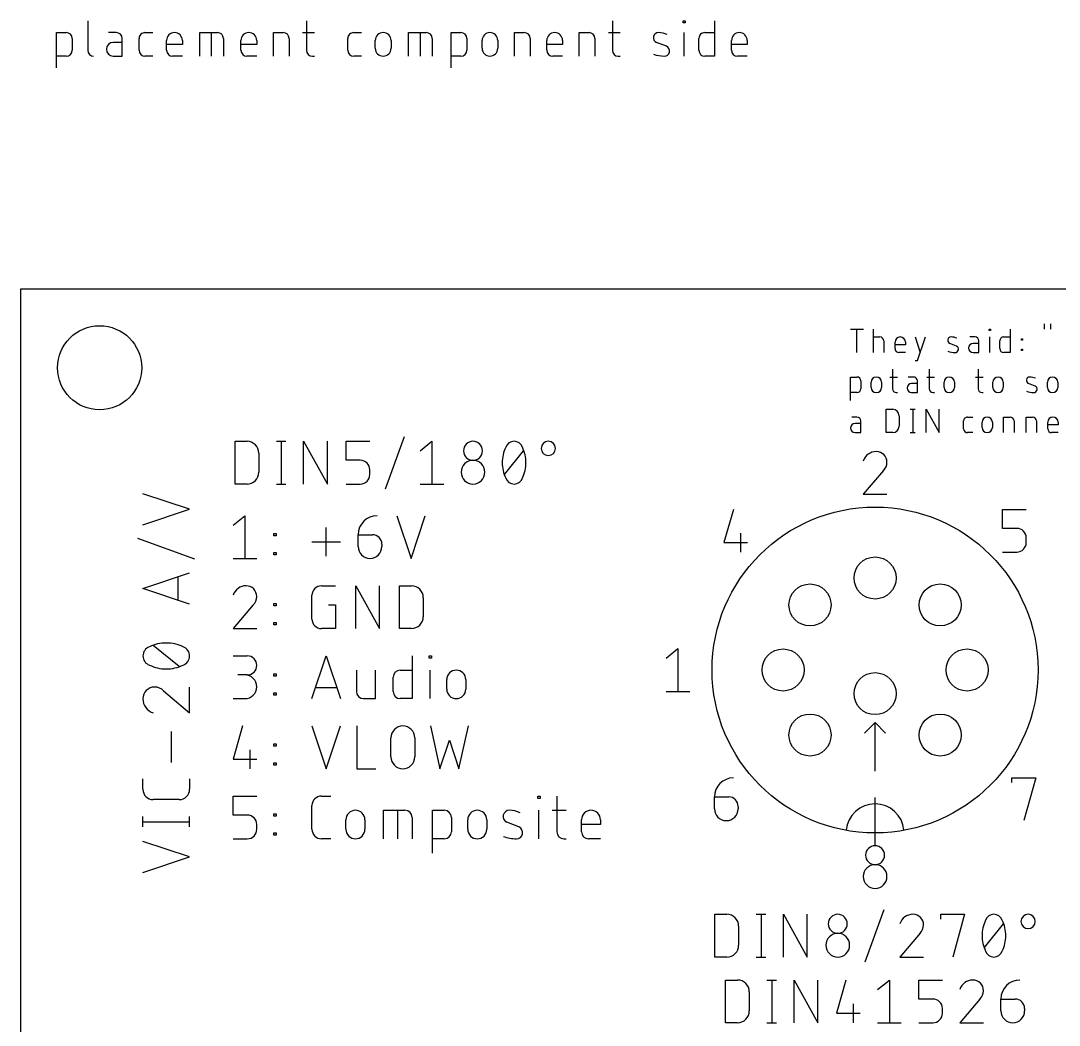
# Model space of a CAD drawing. Extents: x 0 to 83, y 0 to 84.2.
# Drawn here: x 0 to 39.51, y 45.98 to 84.21 of the extents above; entities that cross this region are included whole.
import ezdxf

# ---------------------------------------------------------------- set-up
doc = ezdxf.new("R2010")
doc.units = 0
for name, color, linetype in [('20', 30, 'CONTINUOUS'), ('21', 253, 'CONTINUOUS'), ('25', 253, 'CONTINUOUS')]:
    doc.layers.add(name, color=color, linetype=linetype)

msp = doc.modelspace()

# ---------------------------------------------------------------- linework, layer by layer
at = {"layer": '20'}
for p, q in [((0, 0), (0, 74)), ((0, 74), (83, 74))]:
    msp.add_line(p, q, dxfattribs=at)
for centre, radius in [((3, 71), 1.6), ((32.5, 63), 0.8), ((30.025, 61.975), 0.8), ((34.975, 61.975), 0.8), ((29, 59.5), 0.8), ((36, 59.5), 0.8), ((32.5, 58.6), 0.8), ((30.025, 57.025), 0.8), ((34.975, 57.025), 0.8)]:
    msp.add_circle(centre, radius, dxfattribs=at)
at = {"layer": '21'}
for p, q in [((2.5485, 84.2051), (2.5485, 83.0833)), ((10.8694, 84.2051), (10.8694, 83.0833)), ((22.5046, 84.2051), (22.5046, 83.0833)), ((25.2019, 84.1303), (25.2019, 84.2051)), ((25.2019, 84.2051), (25.2767, 84.2051)), ((25.2767, 84.2051), (25.2767, 84.1303)), ((26.3968, 84.2051), (26.3968, 82.8589)), ((1.3589, 82.4102), (1.3589, 83.7564)), ((1.3589, 83.7564), (1.7328, 83.7564)), ((3.632, 83.7564), (3.3329, 83.7564)), ((4.725, 83.7564), (5.0241, 83.7564)), ((6.813, 82.8589), (6.813, 83.7564)), ((6.813, 83.7564), (7.4861, 83.7564)), ((7.2617, 82.8589), (7.2617, 83.7564)), ((9.609, 82.8589), (9.609, 83.7564)), ((9.609, 83.7564), (9.983, 83.7564)), ((10.7198, 83.7564), (11.1685, 83.7564)), ((12.6643, 83.7564), (12.9635, 83.7564)), ((14.7524, 82.8589), (14.7524, 83.7564)), ((14.7524, 83.7564), (15.4255, 83.7564)), ((15.2011, 82.8589), (15.2011, 83.7564)), ((16.3706, 82.4102), (16.3706, 83.7564)), ((16.3706, 83.7564), (16.7446, 83.7564)), ((18.7804, 82.8589), (18.7804, 83.7564)), ((18.7804, 83.7564), (19.1543, 83.7564)), ((21.2443, 82.8589), (21.2443, 83.7564)), ((21.2443, 83.7564), (21.6182, 83.7564)), ((22.355, 83.7564), (22.8038, 83.7564)), ((25.2767, 84.1303), (25.2019, 84.1303)), ((25.2393, 82.8589), (25.2393, 83.7564)), ((26.0229, 83.7564), (26.3968, 83.7564)), ((1.9572, 83.532), (1.9572, 83.0833)), ((3.8564, 83.3824), (3.5199, 83.3824)), ((3.8564, 82.8589), (3.8564, 83.532)), ((4.5006, 83.0833), (4.5006, 83.532)), ((5.5481, 83.0833), (5.5481, 83.4572)), ((6.1464, 83.4572), (6.1464, 83.3076)), ((7.7105, 83.532), (7.7105, 82.8589)), ((8.3771, 83.0833), (8.3771, 83.4572)), ((8.9754, 83.4572), (8.9754, 83.3076)), ((10.2074, 83.532), (10.2074, 82.8589)), ((12.44, 83.0833), (12.44, 83.532)), ((13.4875, 83.1581), (13.4875, 83.4572)), ((14.0858, 83.4572), (14.0858, 83.1581)), ((15.6498, 83.532), (15.6498, 82.8589)), ((16.969, 83.532), (16.969, 83.0833)), ((17.5484, 83.1581), (17.5484, 83.4572)), ((18.1467, 83.4572), (18.1467, 83.1581)), ((19.3787, 83.532), (19.3787, 82.8589)), ((20.0123, 83.0833), (20.0123, 83.4572)), ((20.6106, 83.4572), (20.6106, 83.3076)), ((21.8426, 83.532), (21.8426, 82.8589)), ((24.5594, 83.2328), (24.1854, 83.3824)), ((25.7985, 83.0833), (25.7985, 83.532)), ((27.0391, 83.0833), (27.0391, 83.4572)), ((27.6374, 83.4572), (27.6374, 83.3076)), ((6.1464, 83.3076), (5.5481, 83.3076)), ((8.9754, 83.3076), (8.3771, 83.3076)), ((20.6106, 83.3076), (20.0123, 83.3076)), ((27.6374, 83.3076), (27.0391, 83.3076)), ((1.7328, 82.8589), (1.3589, 82.8589)), ((3.5199, 82.8589), (3.8564, 82.8589)), ((5.0241, 82.8589), (4.725, 82.8589)), ((6.1464, 82.8589), (5.7725, 82.8589)), ((8.9754, 82.8589), (8.6014, 82.8589)), ((11.0937, 82.8589), (11.1685, 82.8589)), ((12.9635, 82.8589), (12.6643, 82.8589)), ((16.7446, 82.8589), (16.3706, 82.8589)), ((20.6106, 82.8589), (20.2367, 82.8589)), ((22.729, 82.8589), (22.8038, 82.8589)), ((26.3968, 82.8589), (26.0229, 82.8589)), ((27.6374, 82.8589), (27.2635, 82.8589)), ((32.8161, 67.0903), (32.0484, 66.1872)), ((32.0484, 66.1872), (32.9516, 66.1872)), ((27.1097, 65.6128), (26.7484, 64.3484)), ((37.3484, 64.8903), (37.3484, 65.6128)), ((37.3484, 65.6128), (38.2516, 65.6128)), ((37.8903, 64.8903), (37.3484, 64.8903)), ((27.3806, 64.7097), (27.3806, 63.9872)), ((38.2516, 64.3484), (38.2516, 64.5291)), ((26.7484, 64.3484), (27.6516, 64.3484)), ((37.3484, 63.9872), (37.8903, 63.9872)), ((24.5484, 59.9516), (25, 60.3128)), ((25, 60.3128), (25, 58.6872)), ((24.5484, 58.6872), (25.4516, 58.6872)), ((32.5, 57.5), (32.1, 57.1)), ((32.5, 55.65), (32.5, 57.5)), ((32.5, 57.5), (32.9, 57.1)), ((37.7084, 55.2122), (37.7084, 55.3928)), ((37.7084, 55.3928), (38.6116, 55.3928)), ((38.6116, 55.3928), (38.16, 53.7672)), ((26.3884, 54.6703), (26.9303, 54.6703)), ((26.3884, 54.2188), (26.3884, 54.6703)), ((32.5, 52.8), (32.5, 54.65)), ((27.2916, 54.3091), (27.2916, 54.2188))]:
    msp.add_line(p, q, dxfattribs=at)
msp.add_circle((32.5, 59.5), 6.2, dxfattribs=at)
for centre, radius, start, end in [((1.7328, 83.532), 0.2244, 0, 90), ((3.632, 83.532), 0.2244, 0, 90), ((4.725, 83.532), 0.2244, 89.9992, 180), ((5.8473, 83.4572), 0.2992, 0, 180), ((7.4861, 83.532), 0.2244, 0, 90), ((8.6762, 83.4572), 0.2992, 0, 180), ((9.983, 83.532), 0.2244, 0, 90), ((12.6643, 83.532), 0.2244, 89.9992, 180), ((13.7866, 83.4572), 0.2992, 0, 180), ((15.4255, 83.532), 0.2244, 0, 90), ((16.7446, 83.532), 0.2244, 0, 90), ((17.8475, 83.4572), 0.2992, 0, 180), ((19.1543, 83.532), 0.2244, 0, 90), ((20.3115, 83.4572), 0.2992, 0, 180), ((21.6182, 83.532), 0.2244, 0, 90), ((24.2574, 83.5625), 0.1939, 89.181, 248.1986), ((24.2481, 82.9071), 0.8493, 65.7609, 89.181), ((26.0229, 83.532), 0.2244, 89.9992, 180), ((27.3382, 83.4572), 0.2992, 0, 180), ((3.5199, 83.1207), 0.2618, 90, 270), ((1.7328, 83.0833), 0.2244, 270.0008, 0), ((2.7729, 83.0833), 0.2244, 180, 270), ((4.725, 83.0833), 0.2244, 180, 270), ((5.7725, 83.0833), 0.2244, 180, 270), ((8.6014, 83.0833), 0.2244, 180, 270), ((11.0937, 83.0833), 0.2244, 180, 270), ((12.6643, 83.0833), 0.2244, 180, 270), ((13.7866, 83.1581), 0.2992, 180, 0), ((16.7446, 83.0833), 0.2244, 270.0008, 0), ((17.8475, 83.1581), 0.2992, 180, 0), ((20.2367, 83.0833), 0.2244, 180, 270), ((22.729, 83.0833), 0.2244, 180, 270), ((24.4874, 83.0528), 0.1939, 269.181, 68.1986), ((26.0229, 83.0833), 0.2244, 180, 270), ((27.2635, 83.0833), 0.2244, 180, 270), ((24.5027, 84.1272), 1.2684, 250.2096, 269.181), ((32.5452, 67.2907), 0.5221, 90.0001, 162.0549), ((32.5452, 67.4064), 0.4064, 0, 90), ((32.515, 67.4064), 0.4365, 313.6036, 359.9997), ((37.8903, 64.5291), 0.3612, 0, 90), ((37.8903, 64.3484), 0.3612, 270, 0), ((27.1109, 54.6703), 0.7225, 90.0002, 180), ((26.9303, 54.3091), 0.3612, 0, 90), ((26.84, 54.2188), 0.4516, 180, 0), ((32.5, 53.3), 1.1045, 5.1944, 174.8056), ((32.5, 52.4516), 0.3612, 0, 180), ((32.5, 52.4516), 0.3612, 180, 0), ((32.5, 51.6388), 0.4516, 0, 180), ((32.5, 51.6388), 0.4516, 180, 0)]:
    msp.add_arc(centre, radius, start, end, dxfattribs=at)
at = {"layer": '25'}
for p, q in [((31.5635, 72.4685), (32.0574, 72.4685)), ((31.8104, 71.5795), (31.8104, 72.4685)), ((32.4358, 71.5795), (32.4358, 72.4685)), ((36.8454, 72.4191), (36.8454, 72.4685)), ((36.8454, 72.4685), (36.8948, 72.4685)), ((36.8948, 72.4191), (36.8454, 72.4191)), ((36.8948, 72.4685), (36.8948, 72.4191)), ((37.6407, 72.4685), (37.6407, 71.5795)), ((38.9412, 72.4685), (38.9412, 72.6661)), ((39.1881, 72.4685), (39.1881, 72.6661)), ((32.4358, 72.1722), (32.6828, 72.1722)), ((32.831, 72.024), (32.831, 71.5795)), ((33.2588, 71.7277), (33.2588, 71.9746)), ((33.6539, 71.9746), (33.6539, 71.8758)), ((34.0208, 72.1722), (34.2184, 71.5795)), ((34.1196, 71.2832), (34.4159, 72.1722)), ((35.5915, 71.8264), (35.3446, 71.9252)), ((36.3039, 72.1722), (36.1063, 72.1722)), ((36.452, 71.9252), (36.2298, 71.9252)), ((36.452, 71.5795), (36.452, 72.024)), ((36.8701, 71.5795), (36.8701, 72.1722)), ((37.2456, 71.7277), (37.2456, 72.024)), ((37.3938, 72.1722), (37.6407, 72.1722)), ((38.0646, 72.0487), (38.0646, 72.0981)), ((38.0646, 72.0981), (38.114, 72.0981)), ((38.114, 72.0487), (38.0646, 72.0487)), ((38.114, 72.0981), (38.114, 72.0487)), ((33.6539, 71.8758), (33.2588, 71.8758)), ((33.6539, 71.5795), (33.407, 71.5795)), ((36.2298, 71.5795), (36.452, 71.5795)), ((37.6407, 71.5795), (37.3938, 71.5795)), ((38.0646, 71.6536), (38.0646, 71.703)), ((38.0646, 71.703), (38.114, 71.703)), ((38.114, 71.6536), (38.0646, 71.6536)), ((38.114, 71.703), (38.114, 71.6536)), ((34.0208, 71.2832), (34.1196, 71.2832)), ((33.1592, 70.9445), (33.1592, 70.2037)), ((34.5613, 70.9445), (34.5613, 70.2037)), ((36.4205, 70.9445), (36.4205, 70.2037)), ((31.5635, 69.7592), (31.5635, 70.6482)), ((31.5635, 70.6482), (31.8104, 70.6482)), ((31.9586, 70.5), (31.9586, 70.2037)), ((32.3499, 70.2531), (32.3499, 70.4506)), ((32.745, 70.4506), (32.745, 70.2531)), ((33.0604, 70.6482), (33.3567, 70.6482)), ((33.9624, 70.6482), (33.7649, 70.6482)), ((34.1106, 70.4012), (33.8884, 70.4012)), ((34.1106, 70.0555), (34.1106, 70.5)), ((34.4625, 70.6482), (34.7588, 70.6482)), ((35.1236, 70.2531), (35.1236, 70.4506)), ((35.5187, 70.4506), (35.5187, 70.2531)), ((36.3218, 70.6482), (36.6181, 70.6482)), ((36.9829, 70.2531), (36.9829, 70.4506)), ((37.378, 70.4506), (37.378, 70.2531)), ((38.5841, 70.3024), (38.3371, 70.4012)), ((39.0555, 70.2531), (39.0555, 70.4506)), ((39.4506, 70.4506), (39.4506, 70.2531)), ((31.8104, 70.0555), (31.5635, 70.0555)), ((33.3074, 70.0555), (33.3567, 70.0555)), ((33.8884, 70.0555), (34.1106, 70.0555)), ((34.7094, 70.0555), (34.7588, 70.0555)), ((36.5687, 70.0555), (36.6181, 70.0555)), ((32.9222, 68.5315), (32.9222, 69.4205)), ((32.9222, 69.4205), (33.1692, 69.4205)), ((33.4161, 69.1736), (33.4161, 68.7784)), ((33.8324, 69.4205), (34.0299, 69.4205)), ((33.9312, 69.4205), (33.9312, 68.5315)), ((34.4462, 68.5315), (34.4462, 69.4205)), ((34.4462, 69.4205), (34.9401, 68.5315)), ((34.9401, 68.5315), (34.9401, 69.4205)), ((31.8104, 69.1242), (31.6129, 69.1242)), ((31.9586, 68.8772), (31.7364, 68.8772)), ((31.9586, 68.5315), (31.9586, 68.976)), ((35.8686, 68.6797), (35.8686, 68.976)), ((36.0167, 69.1242), (36.2143, 69.1242)), ((36.5682, 68.7291), (36.5682, 68.9266)), ((36.9633, 68.9266), (36.9633, 68.7291)), ((37.3912, 68.5315), (37.3912, 69.1242)), ((37.3912, 69.1242), (37.6381, 69.1242)), ((37.7863, 68.976), (37.7863, 68.5315)), ((38.2446, 68.5315), (38.2446, 69.1242)), ((38.2446, 69.1242), (38.4916, 69.1242)), ((38.6397, 68.976), (38.6397, 68.5315)), ((39.0676, 68.6797), (39.0676, 68.9266)), ((39.4627, 68.8278), (39.0676, 68.8278)), ((39.4627, 68.9266), (39.4627, 68.8278)), ((13.8725, 66.3956), (14.595, 68.3824)), ((31.7364, 68.5315), (31.9586, 68.5315)), ((33.1692, 68.5315), (32.9222, 68.5315)), ((33.8324, 68.5315), (34.0299, 68.5315)), ((36.2143, 68.5315), (36.0167, 68.5315)), ((39.4627, 68.5315), (39.2157, 68.5315)), ((8.155, 66.5762), (8.155, 68.2018)), ((8.155, 68.2018), (8.6065, 68.2018)), ((9.7285, 68.2018), (10.0897, 68.2018)), ((9.9091, 68.2018), (9.9091, 66.5762)), ((10.7602, 66.5762), (10.7602, 68.2018)), ((10.7602, 68.2018), (11.6633, 66.5762)), ((11.6633, 66.5762), (11.6633, 68.2018)), ((12.3754, 67.4793), (12.3754, 68.2018)), ((12.3754, 68.2018), (13.2785, 68.2018)), ((15.189, 67.8406), (15.6406, 68.2018)), ((15.6406, 68.2018), (15.6406, 66.5762)), ((9.0581, 67.7502), (9.0581, 67.0278)), ((18.4056, 66.9374), (19.128, 67.8406)), ((12.9172, 67.4793), (12.3754, 67.4793)), ((13.2785, 66.9374), (13.2785, 67.1181)), ((8.6065, 66.5762), (8.155, 66.5762)), ((9.7285, 66.5762), (10.0897, 66.5762)), ((12.3754, 66.5762), (12.9172, 66.5762)), ((15.189, 66.5762), (16.0921, 66.5762)), ((6.4238, 65.6164), (4.6458, 66.2091)), ((4.6458, 65.0238), (6.4238, 65.6164)), ((8.0762, 65.0086), (8.5278, 65.3698)), ((8.5278, 65.3698), (8.5278, 63.7442)), ((14.3067, 65.3698), (14.8485, 63.7442)), ((14.8485, 63.7442), (15.3904, 65.3698)), ((11.6181, 63.8345), (11.6181, 64.9182)), ((6.6214, 63.7138), (4.4482, 64.504)), ((9.6289, 64.6022), (9.6289, 64.6925)), ((9.6289, 64.6925), (9.7192, 64.6925)), ((9.7192, 64.6022), (9.6289, 64.6022)), ((9.7192, 64.6925), (9.7192, 64.6022)), ((12.8338, 64.6473), (13.3757, 64.6473)), ((12.8338, 64.1958), (12.8338, 64.6473)), ((11.0762, 64.3764), (12.1599, 64.3764)), ((13.737, 64.2861), (13.737, 64.1958)), ((8.0762, 63.7442), (8.9793, 63.7442)), ((9.6289, 63.8797), (9.6289, 63.97)), ((9.6289, 63.97), (9.7192, 63.97)), ((9.7192, 63.8797), (9.6289, 63.8797)), ((9.7192, 63.97), (9.7192, 63.8797)), ((4.6458, 62.6013), (6.4238, 63.194)), ((5.9793, 63.0458), (5.9793, 62.1568)), ((6.4238, 62.0087), (4.6458, 62.6013)), ((11.4374, 62.7028), (11.9793, 62.7028)), ((12.7435, 61.0772), (12.7435, 62.7028)), ((12.7435, 62.7028), (13.6466, 61.0772)), ((13.6466, 61.0772), (13.6466, 62.7028)), ((14.4109, 61.0772), (14.4109, 62.7028)), ((14.4109, 62.7028), (14.8624, 62.7028)), ((9.6289, 61.9352), (9.6289, 62.0255)), ((9.6289, 62.0255), (9.7192, 62.0255)), ((9.7192, 62.0255), (9.7192, 61.9352)), ((11.0762, 61.4384), (11.0762, 62.3416)), ((15.314, 62.2512), (15.314, 61.5288)), ((8.8438, 61.9803), (8.0762, 61.0772)), ((9.7192, 61.9352), (9.6289, 61.9352)), ((11.7084, 61.9803), (11.9793, 61.9803)), ((11.9793, 61.9803), (11.9793, 61.0772)), ((9.6289, 61.2127), (9.6289, 61.303)), ((9.6289, 61.303), (9.7192, 61.303)), ((9.7192, 61.303), (9.7192, 61.2127)), ((8.0762, 61.0772), (8.9793, 61.0772)), ((9.7192, 61.2127), (9.6289, 61.2127)), ((11.9793, 61.0772), (11.4374, 61.0772)), ((14.8624, 61.0772), (14.4109, 61.0772)), ((6.0287, 59.6378), (5.0409, 60.4281)), ((8.0762, 60.0358), (8.6181, 60.0358)), ((11.0762, 58.4102), (11.6181, 60.0358)), ((11.6181, 60.0358), (12.1599, 58.4102)), ((14.8898, 60.0358), (14.8898, 58.4102)), ((15.5328, 59.9455), (15.5328, 60.0358)), ((15.5328, 60.0358), (15.6231, 60.0358)), ((15.6231, 59.9455), (15.5328, 59.9455)), ((15.6231, 60.0358), (15.6231, 59.9455)), ((8.6181, 59.3133), (8.2568, 59.3133)), ((9.6289, 59.2682), (9.6289, 59.3585)), ((9.6289, 59.3585), (9.7192, 59.3585)), ((9.7192, 59.2682), (9.6289, 59.2682)), ((9.7192, 59.3585), (9.7192, 59.2682)), ((12.7678, 59.4939), (12.7678, 58.6811)), ((13.4903, 58.4102), (13.4903, 59.4939)), ((14.4383, 59.4939), (14.8898, 59.4939)), ((15.578, 58.4102), (15.578, 59.4939)), ((14.1673, 58.6811), (14.1673, 59.223)), ((16.2067, 58.7714), (16.2067, 59.1327)), ((16.9292, 59.1327), (16.9292, 58.7714)), ((5.436, 58.7036), (6.4238, 57.864)), ((6.4238, 57.864), (6.4238, 58.8518)), ((9.6289, 58.5457), (9.6289, 58.636)), ((9.6289, 58.636), (9.7192, 58.636)), ((9.7192, 58.5457), (9.6289, 58.5457)), ((9.7192, 58.636), (9.7192, 58.5457)), ((12.0245, 58.8166), (11.2117, 58.8166)), ((8.0762, 58.4102), (8.5278, 58.4102)), ((13.0388, 58.4102), (13.4903, 58.4102)), ((14.8898, 58.4102), (14.4383, 58.4102)), ((8.4374, 57.3688), (8.0762, 56.1044)), ((11.0762, 57.3688), (11.6181, 55.7432)), ((11.6181, 55.7432), (12.1599, 57.3688)), ((12.7847, 57.3688), (12.7847, 55.7432)), ((15.5849, 57.3688), (15.9462, 55.7432)), ((16.6687, 55.7432), (17.0299, 57.3688)), ((5.7324, 55.9785), (5.7324, 57.1639)), ((14.0843, 56.1948), (14.0843, 56.9172)), ((14.9875, 56.9172), (14.9875, 56.1948)), ((9.6289, 56.6012), (9.6289, 56.6915)), ((9.6289, 56.6915), (9.7192, 56.6915)), ((9.7192, 56.6012), (9.6289, 56.6012)), ((9.7192, 56.6915), (9.7192, 56.6012)), ((15.9462, 55.7432), (16.3074, 56.8269)), ((16.3074, 56.8269), (16.6687, 55.7432)), ((8.0762, 56.1044), (8.9793, 56.1044)), ((8.7084, 56.4657), (8.7084, 55.7432)), ((9.6289, 55.8787), (9.6289, 55.969)), ((9.6289, 55.969), (9.7192, 55.969)), ((9.7192, 55.8787), (9.6289, 55.8787)), ((9.7192, 55.969), (9.7192, 55.8787)), ((12.7847, 55.7432), (13.5072, 55.7432)), ((4.6458, 54.9613), (4.6458, 55.3564)), ((6.4238, 55.3564), (6.4238, 54.9613)), ((6.0287, 54.5662), (5.0409, 54.5662)), ((8.0762, 53.9793), (8.0762, 54.7018)), ((8.0762, 54.7018), (8.9793, 54.7018)), ((11.4374, 54.7018), (11.7987, 54.7018)), ((19.6669, 54.6115), (19.6669, 54.7018)), ((19.6669, 54.7018), (19.7572, 54.7018)), ((19.7572, 54.6115), (19.6669, 54.6115)), ((19.7572, 54.7018), (19.7572, 54.6115)), ((20.3917, 54.7018), (20.3917, 53.3471)), ((11.0762, 53.4374), (11.0762, 54.3406)), ((13.8035, 53.0762), (13.8035, 54.1599)), ((13.8035, 54.1599), (14.6163, 54.1599)), ((14.3453, 53.0762), (14.3453, 54.1599)), ((15.6587, 52.5343), (15.6587, 54.1599)), ((15.6587, 54.1599), (16.1103, 54.1599)), ((19.712, 53.0762), (19.712, 54.1599)), ((20.2111, 54.1599), (20.7529, 54.1599)), ((4.6458, 53.5261), (4.6458, 53.9212)), ((6.4238, 53.5261), (6.4238, 53.9212)), ((8.6181, 53.9793), (8.0762, 53.9793)), ((9.6289, 53.9342), (9.6289, 54.0245)), ((9.6289, 54.0245), (9.7192, 54.0245)), ((9.7192, 53.9342), (9.6289, 53.9342)), ((9.7192, 54.0245), (9.7192, 53.9342)), ((12.3689, 53.4374), (12.3689, 53.7987)), ((13.0913, 53.7987), (13.0913, 53.4374)), ((14.8872, 53.889), (14.8872, 53.0762)), ((16.3812, 53.889), (16.3812, 53.3471)), ((17.0061, 53.4374), (17.0061, 53.7987)), ((17.7286, 53.7987), (17.7286, 53.4374)), ((21.3308, 53.3471), (21.3308, 53.7987)), ((22.0532, 53.7987), (22.0532, 53.6181)), ((4.6458, 53.7236), (6.4238, 53.7236)), ((8.9793, 53.4374), (8.9793, 53.6181)), ((18.9478, 53.5278), (18.4963, 53.7084)), ((22.0532, 53.6181), (21.3308, 53.6181)), ((6.4238, 52.3836), (4.6458, 52.9762)), ((8.0762, 53.0762), (8.6181, 53.0762)), ((9.6289, 53.2117), (9.6289, 53.302)), ((9.6289, 53.302), (9.7192, 53.302)), ((9.7192, 53.2117), (9.6289, 53.2117)), ((9.7192, 53.302), (9.7192, 53.2117)), ((11.7987, 53.0762), (11.4374, 53.0762)), ((16.1103, 53.0762), (15.6587, 53.0762)), ((20.6626, 53.0762), (20.7529, 53.0762)), ((22.0532, 53.0762), (21.6017, 53.0762)), ((4.6458, 51.7909), (6.4238, 52.3836)), ((26.4073, 48.5762), (26.4073, 50.2018)), ((26.4073, 50.2018), (26.8589, 50.2018)), ((27.9808, 50.2018), (28.3421, 50.2018)), ((28.1615, 50.2018), (28.1615, 48.5762)), ((29.0125, 48.5762), (29.0125, 50.2018)), ((29.0125, 50.2018), (29.9156, 48.5762)), ((29.9156, 48.5762), (29.9156, 50.2018)), ((32.1249, 48.3956), (32.8473, 50.3824)), ((35.0045, 50.0212), (35.0045, 50.2018)), ((35.0045, 50.2018), (35.9076, 50.2018)), ((35.9076, 50.2018), (35.456, 48.5762)), ((36.6579, 48.9374), (37.3804, 49.8406)), ((27.3104, 49.7502), (27.3104, 49.0278)), ((34.209, 49.4793), (33.4414, 48.5762)), ((26.8589, 48.5762), (26.4073, 48.5762)), ((27.9808, 48.5762), (28.3421, 48.5762)), ((33.4414, 48.5762), (34.3445, 48.5762)), ((26.812, 46.0762), (26.812, 47.7018)), ((26.812, 47.7018), (27.2635, 47.7018)), ((28.3855, 47.7018), (28.7468, 47.7018)), ((28.5661, 47.7018), (28.5661, 46.0762)), ((29.4172, 46.0762), (29.4172, 47.7018)), ((29.4172, 47.7018), (30.3203, 46.0762)), ((30.3203, 46.0762), (30.3203, 47.7018)), ((31.3937, 47.7018), (31.0324, 46.4374)), ((32.5955, 47.3406), (33.0471, 47.7018)), ((33.0471, 47.7018), (33.0471, 46.0762)), ((34.1587, 46.9793), (34.1587, 47.7018)), ((34.1587, 47.7018), (35.0618, 47.7018)), ((27.7151, 47.2502), (27.7151, 46.5278)), ((31.6646, 46.7987), (31.6646, 46.0762)), ((34.7005, 46.9793), (34.1587, 46.9793)), ((35.0618, 46.4374), (35.0618, 46.6181)), ((36.4894, 46.9793), (35.7218, 46.0762)), ((37.2849, 46.9793), (37.8268, 46.9793)), ((37.2849, 46.5278), (37.2849, 46.9793)), ((38.188, 46.6181), (38.188, 46.5278)), ((31.0324, 46.4374), (31.9355, 46.4374)), ((27.2635, 46.0762), (26.812, 46.0762)), ((28.3855, 46.0762), (28.7468, 46.0762)), ((32.5955, 46.0762), (33.4987, 46.0762)), ((34.1587, 46.0762), (34.7005, 46.0762)), ((35.7218, 46.0762), (36.6249, 46.0762))]:
    msp.add_line(p, q, dxfattribs=at)
for centre, radius, start, end in [((32.6828, 72.024), 0.1482, 0, 90), ((33.4564, 71.9746), 0.1976, 0, 180), ((35.3921, 72.0441), 0.1281, 89.1807, 248.1989), ((35.3859, 71.6113), 0.5609, 65.7609, 89.1806), ((36.2298, 71.7524), 0.1729, 90, 270), ((36.3039, 72.024), 0.1482, 0, 90), ((37.3938, 72.024), 0.1482, 89.9988, 180), ((33.407, 71.7277), 0.1482, 180, 270), ((35.5541, 72.4171), 0.8377, 250.2101, 269.1806), ((35.5439, 71.7075), 0.1281, 269.1807, 68.1989), ((37.3938, 71.7277), 0.1482, 180, 270), ((31.8104, 70.5), 0.1482, 0, 90), ((32.5475, 70.4506), 0.1976, 0, 180), ((33.8884, 70.2284), 0.1729, 90, 270), ((33.9624, 70.5), 0.1482, 0, 90), ((35.3212, 70.4506), 0.1976, 0, 180), ((37.1804, 70.4506), 0.1976, 0, 180), ((38.3847, 70.5201), 0.1281, 89.1807, 248.1989), ((38.3785, 70.0873), 0.5609, 65.7609, 89.1806), ((39.2531, 70.4506), 0.1976, 0, 180), ((31.8104, 70.2037), 0.1482, 270.0012, 0), ((32.5475, 70.2531), 0.1976, 180, 0), ((33.3074, 70.2037), 0.1482, 180, 270), ((34.7094, 70.2037), 0.1482, 180, 270), ((35.3212, 70.2531), 0.1976, 180, 0), ((36.5687, 70.2037), 0.1482, 180, 270), ((37.1804, 70.2531), 0.1976, 180, 0), ((38.5466, 70.8931), 0.8377, 250.2101, 269.1806), ((38.5365, 70.1835), 0.1281, 269.1807, 68.1989), ((39.2531, 70.2531), 0.1976, 180, 0), ((33.1692, 69.1736), 0.2469, 0, 90), ((31.7364, 68.7044), 0.1729, 90, 270), ((31.8104, 68.976), 0.1482, 0, 90), ((33.1692, 68.7784), 0.2469, 270, 0), ((36.0167, 68.976), 0.1482, 89.9988, 180), ((36.7658, 68.9266), 0.1976, 0, 180), ((37.6381, 68.976), 0.1482, 0, 90), ((38.4916, 68.976), 0.1482, 0, 90), ((39.2651, 68.9266), 0.1976, 0, 180), ((36.0167, 68.6797), 0.1482, 180, 270), ((36.7658, 68.7291), 0.1976, 180, 0), ((39.2157, 68.6797), 0.1482, 180, 270), ((8.6065, 67.7502), 0.4516, 0, 90), ((17.2037, 67.8406), 0.3612, 0, 180), ((19.6549, 67.389), 1.3396, 154.0109, 180.0001), ((18.7668, 67.8676), 0.3342, 90.0001, 161.0756), ((18.7668, 67.8676), 0.3342, 18.9248, 90), ((17.8787, 67.389), 1.3396, 360, 25.9891), ((20.0694, 67.9309), 0.2709, 0, 180), ((17.2037, 67.8406), 0.3612, 180, 0), ((20.0694, 67.9309), 0.2709, 180, 0), ((12.9172, 67.1181), 0.3612, 0, 90), ((17.2037, 67.0278), 0.4516, 0, 180), ((19.6549, 67.389), 1.3396, 180, 205.9889), ((17.8787, 67.389), 1.3396, 334.0111, 360), ((8.6065, 67.0278), 0.4516, 269.9996, 0), ((12.9172, 66.9374), 0.3612, 270, 0), ((17.2037, 67.0278), 0.4516, 180, 0), ((18.7668, 66.9104), 0.3342, 198.925, 270), ((18.7668, 66.9104), 0.3342, 269.9999, 341.0745), ((13.5563, 64.6473), 0.7225, 90.0002, 180), ((13.3757, 64.2861), 0.3612, 0, 90), ((13.2854, 64.1958), 0.4516, 180, 0), ((8.5729, 62.1807), 0.5221, 90.0001, 162.0549), ((8.5729, 62.2964), 0.4064, 0, 90), ((11.4374, 62.3416), 0.3612, 90.0005, 180), ((14.8624, 62.2512), 0.4516, 0, 90), ((8.5428, 62.2964), 0.4365, 313.6036, 359.9997), ((11.4374, 61.4384), 0.3612, 180, 270), ((14.8624, 61.5288), 0.4516, 269.9996, 0), ((5.5348, 59.0616), 1.4652, 90.0001, 115.9891), ((5.5348, 59.0616), 1.4652, 64.011, 90), ((5.0113, 60.0329), 0.3655, 108.9235, 180.0001), ((6.0583, 60.0329), 0.3655, 0.0001, 71.0757), ((5.0113, 60.0329), 0.3655, 180.0001, 251.0758), ((5.5348, 61.0043), 1.4652, 244.0109, 270), ((5.5348, 61.0043), 1.4652, 270, 295.989), ((6.0583, 60.0329), 0.3655, 288.9253, 360), ((8.6181, 59.6746), 0.3612, 270, 90), ((8.5278, 58.8618), 0.4516, 270, 90), ((14.4383, 59.223), 0.2709, 90, 180), ((16.5679, 59.1327), 0.3612, 0, 180), ((5.0903, 58.4073), 0.4445, 90, 180), ((5.0903, 58.3743), 0.4774, 43.6036, 89.9999), ((13.0388, 58.6811), 0.2709, 180, 270), ((14.4383, 58.6811), 0.2709, 180, 270), ((16.5679, 58.7714), 0.3612, 180, 0), ((5.2169, 58.4073), 0.5711, 179.9999, 252.0553), ((14.5359, 56.9172), 0.4516, 0, 180), ((14.5359, 56.1948), 0.4516, 180, 0), ((5.0409, 54.9613), 0.3951, 180.0005, 270), ((6.0287, 54.9613), 0.3951, 270.0005, 0), ((11.4374, 54.3406), 0.3612, 90.0005, 180), ((12.7301, 53.7987), 0.3612, 0, 180), ((14.6163, 53.889), 0.2709, 0, 90), ((16.1103, 53.889), 0.2709, 0.0007, 90), ((17.3674, 53.7987), 0.3612, 0, 180), ((18.5833, 53.9258), 0.2342, 89.1818, 248.1988), ((18.572, 53.1345), 1.0256, 65.7611, 89.1818), ((21.692, 53.7987), 0.3612, 0, 180), ((8.6181, 53.6181), 0.3612, 0, 90), ((8.6181, 53.4374), 0.3612, 270, 0), ((11.4374, 53.4374), 0.3612, 180, 270), ((12.7301, 53.4374), 0.3612, 180, 0), ((16.1103, 53.3471), 0.2709, 270, 0), ((17.3674, 53.4374), 0.3612, 180, 0), ((18.8609, 53.3103), 0.2342, 269.1818, 68.1988), ((20.6626, 53.3471), 0.2709, 180, 270), ((21.6017, 53.3471), 0.2709, 180, 270), ((18.8794, 54.6076), 1.5316, 250.2089, 269.1818), ((26.8589, 49.7502), 0.4516, 0, 90), ((31.0793, 49.8406), 0.3612, 0, 180), ((33.9381, 49.6797), 0.5221, 90.0001, 162.0549), ((33.9381, 49.7954), 0.4064, 0, 90), ((37.0192, 49.8677), 0.3342, 90.0001, 161.0756), ((37.0192, 49.8676), 0.3342, 18.9248, 90), ((38.3218, 49.9309), 0.2709, 0, 180), ((31.0793, 49.8406), 0.3612, 180, 0), ((33.908, 49.7954), 0.4365, 313.6036, 359.9997), ((37.9072, 49.389), 1.3396, 154.0109, 180.0001), ((36.1311, 49.389), 1.3396, 360, 25.9891), ((38.3218, 49.9309), 0.2709, 180, 0), ((31.0793, 49.0278), 0.4516, 0, 180), ((37.9072, 49.389), 1.3396, 180, 205.9889), ((36.1311, 49.389), 1.3396, 334.0111, 360), ((26.8589, 49.0278), 0.4516, 269.9996, 0), ((31.0793, 49.0278), 0.4516, 180, 0), ((37.0192, 48.9104), 0.3342, 198.925, 270), ((37.0192, 48.9104), 0.3342, 269.9999, 341.0745), ((27.2635, 47.2502), 0.4516, 0, 90), ((36.2185, 47.1797), 0.5221, 90.0001, 162.0549), ((36.2185, 47.2954), 0.4064, 0, 90), ((38.0074, 46.9793), 0.7225, 90.0002, 180), ((36.1884, 47.2954), 0.4365, 313.6036, 359.9997), ((34.7005, 46.6181), 0.3612, 0, 90), ((37.8268, 46.6181), 0.3612, 0, 90), ((27.2635, 46.5278), 0.4516, 269.9996, 0), ((34.7005, 46.4374), 0.3612, 270, 0), ((37.7365, 46.5278), 0.4516, 180, 0)]:
    msp.add_arc(centre, radius, start, end, dxfattribs=at)

doc.saveas('drawing.dxf')
